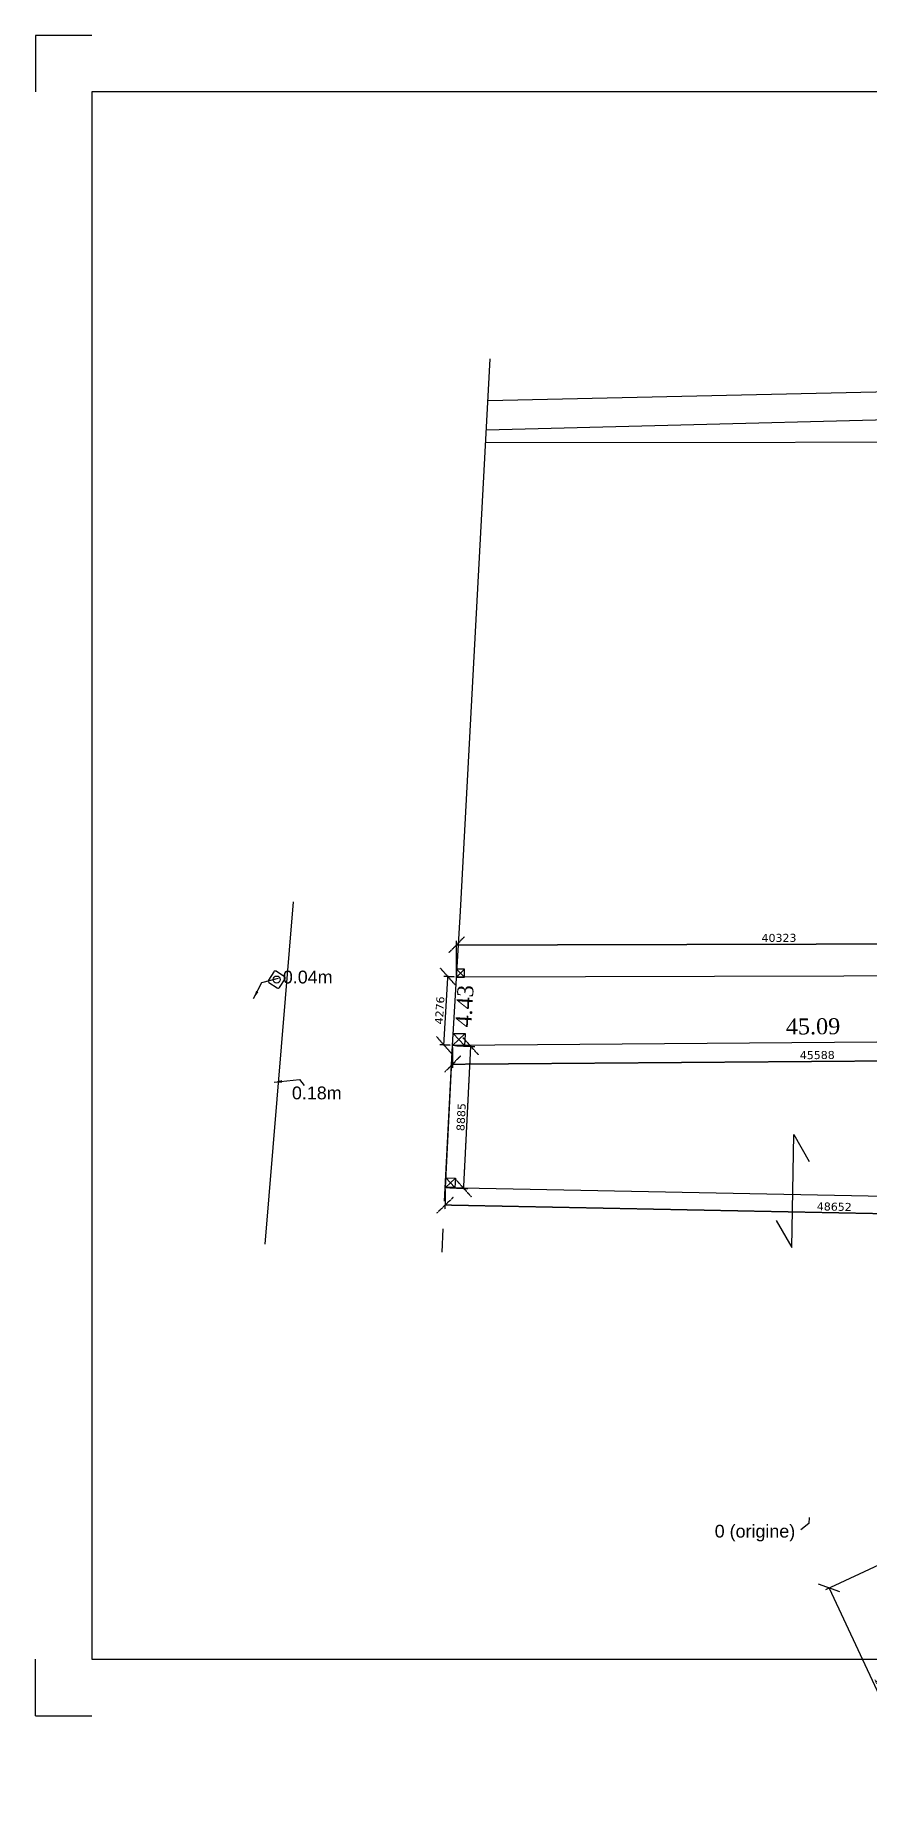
# Model space of a CAD drawing. Header units: millimetres. Extents: x -19637 to 128858, y 10959 to 139191.
# Drawn here: x -19637 to 32498, y 28509 to 139191 of the extents above; entities that cross this region are included whole.
import ezdxf
from ezdxf.enums import TextEntityAlignment as Align

# ---------------------------------------------------------------- set-up
doc = ezdxf.new("R2010")
doc.units = ezdxf.units.MM
doc.linetypes.add('CACHE', pattern=[0.375, 0.25, -0.125])
doc.layers.get('Defpoints').update_dxf_attribs({"true_color": 0xffffff})
for name, color, linetype, lineweight, true_color in [('Cartouche_A3', 178, 'Continuous', 25, 0x000000), ('Terrain ... Altitudes', 178, 'Continuous', 25, 0x000000), ('Terrain ... plan cadastre ... Cote - Coordonnées implantation ... Borne G', 5, 'Continuous', 25, 0x0000ff)]:
    doc.layers.add(name, color=color, linetype=linetype, lineweight=lineweight, true_color=true_color)
for name, color, linetype, true_color in [('Terrain ... Géomètre ... BORNAGE_BORNE', 1, 'Continuous', 0xff0000), ('Terrain ... Géomètre ... BORNAGE_COTATION', 1, 'CACHE', 0xff0000), ('Terrain ... Géomètre ... BORNAGE_LIMITE', 7, 'Continuous', 0xffffff), ('Terrain ... Géomètre ... BORNAGE_LIMITE_NOUVELLE', 1, 'Continuous', 0xff0000), ('Terrain ... Géomètre ... CADASTRE_LIMITE', 252, 'Continuous', 0x848484), ('Terrain ... Géomètre ... LEGENDE', 7, 'Continuous', 0xffffff)]:
    doc.layers.add(name, color=color, linetype=linetype, true_color=true_color)
doc.styles.add('QCADDimTextStyle', font='')
doc.styles.add('textstyle11', font='ltypeshp.shx')
doc.styles.add('textstyle42', font='')
doc.styles.add('textstyle43', font='')
doc.styles.add('textstyle45', font='')
doc.styles.add('textstyle46', font='')
doc.styles.add('textstyle47', font='')
doc.styles.get('QCADDimTextStyle').set_extended_font_data('DejaVu Sans')
doc.styles.get('textstyle42').set_extended_font_data('Dutch801 Rm BT')
doc.styles.get('textstyle43').set_extended_font_data('Dutch801 Rm BT')
doc.styles.get('textstyle45').set_extended_font_data('Liberation Sans')
doc.styles.get('textstyle46').set_extended_font_data('Liberation Sans')
doc.styles.get('textstyle47').set_extended_font_data('Liberation Sans')
doc.linetypes.add('LIMITE2', pattern='A,6.35,-2.54,["BOX",textstyle11,S=2.54,R=0,X=-2.54,Y=0],-2.54,25.4', length=36.83)
doc.dimstyles.new('QCADDimStyle', dxfattribs={"dimtxt": 500, "dimasz": 500, "dimexe": 250, "dimexo": 125, "dimgap": 125, "dimtad": 1, "dimtoh": 1, "dimdec": 4, "dimzin": 0, "dimdsep": 46, "dimtxsty": 'QCADDimTextStyle', "dimcen": 0.09, "dimadec": 0, "dimazin": 0, "dimtfac": 1, "dimtdec": 4, "dimtofl": 0, "dimtmove": 0, "dimatfit": 3, "dimfxl": 1, "dimtolj": 1, "dimtzin": 0, "dimarcsym": 0})

# ---------------------------------------------------------------- blocks, each defined once
blk = doc.blocks.new('*D17')
at = {"layer": 'Defpoints', "color": 0}
for p in [(41199, 47389), (47442, 33975), (36219, 28752)]:
    blk.add_point(p, dxfattribs=at)
at = {"layer": 'Terrain ... plan cadastre ... Cote - Coordonnées implantation ... Borne G', "color": 0, "lineweight": -2}
for p, q in [((41086, 47337), (29749, 42061)), ((30640, 41924), (29311, 42408)), ((29976, 42166), (36219, 28752)), ((47329, 33922), (35992, 28646)), ((35554, 28994), (36883, 28509))]:
    blk.add_line(p, q, dxfattribs=at)
at = {"layer": 'Terrain ... plan cadastre ... Cote - Coordonnées implantation ... Borne G', "color": 0, "insert": (33446, 35621), "char_height": 500, "attachment_point": 5, "rotation": 294.95741, "style": 'QCADDimTextStyle'}
blk.add_mtext('\\A1;14796', dxfattribs=at)
blk = doc.blocks.new('*D55')
at = {"layer": 'Defpoints', "color": 0}
for p in [(5984, 67200), (5962, 66090), (54626, 66237)]:
    blk.add_point(p, dxfattribs=at)
at = {"layer": 'Terrain ... Géomètre ... BORNAGE_COTATION', "color": 0, "lineweight": -2}
for p, q in [((6471, 66580), (5452, 65600)), ((5981, 67075), (5957, 65840)), ((54604, 65127), (5962, 66090)), ((54095, 64637), (55114, 65617)), ((54624, 66112), (54600, 64877))]:
    blk.add_line(p, q, dxfattribs=at)
at = {"layer": 'Terrain ... Géomètre ... BORNAGE_COTATION', "color": 0, "insert": (30291, 65993), "char_height": 500, "attachment_point": 5, "rotation": 358.86557, "style": 'QCADDimTextStyle'}
blk.add_mtext('\\A1;48652', dxfattribs=at)
blk = doc.blocks.new('*D56')
at = {"layer": 'Defpoints', "color": 0}
for p in [(6428, 76073), (7577, 76016), (5984, 67200)]:
    blk.add_point(p, dxfattribs=at)
at = {"layer": 'Terrain ... Géomètre ... BORNAGE_COTATION', "color": 0, "lineweight": -2}
for p, q in [((8051, 75491), (7103, 76540)), ((6553, 76067), (7827, 76003)), ((7132, 67142), (7577, 76016)), ((6658, 67667), (7607, 66618)), ((6108, 67194), (7382, 67130))]:
    blk.add_line(p, q, dxfattribs=at)
at = {"layer": 'Terrain ... Géomètre ... BORNAGE_COTATION', "color": 0, "insert": (6971, 71598), "char_height": 500, "attachment_point": 5, "rotation": 87.13203, "style": 'QCADDimTextStyle'}
blk.add_mtext('\\A1;8885', dxfattribs=at)
blk = doc.blocks.new('*D57')
at = {"layer": 'Defpoints', "color": 0}
for p in [(6144, 80374), (6681, 80342), (6428, 76073)]:
    blk.add_point(p, dxfattribs=at)
at = {"layer": 'Terrain ... Géomètre ... BORNAGE_COTATION', "color": 0, "lineweight": -2}
for p, q in [((6613, 79846), (5674, 80903)), ((5891, 76105), (6144, 80374)), ((6556, 80350), (5894, 80389)), ((5421, 76634), (6360, 75577)), ((6303, 76081), (5641, 76120))]:
    blk.add_line(p, q, dxfattribs=at)
at = {"layer": 'Terrain ... Géomètre ... BORNAGE_COTATION', "color": 0, "insert": (5633, 78262), "char_height": 500, "attachment_point": 5, "rotation": 86.61028, "style": 'QCADDimTextStyle'}
blk.add_mtext('\\A1;4276', dxfattribs=at)
blk = doc.blocks.new('*D58')
at = {"layer": 'Defpoints', "color": 0}
for p in [(46999, 82459), (6681, 80342), (47004, 80447)]:
    blk.add_point(p, dxfattribs=at)
at = {"layer": 'Terrain ... Géomètre ... BORNAGE_COTATION', "color": 0, "lineweight": -2}
for p, q in [((7174, 82856), (6177, 81854)), ((6681, 80467), (6675, 82605)), ((6676, 82355), (46999, 82459)), ((46500, 81958), (47498, 82961)), ((47004, 80572), (46998, 82709))]:
    blk.add_line(p, q, dxfattribs=at)
at = {"layer": 'Terrain ... Géomètre ... BORNAGE_COTATION', "color": 0, "insert": (26836, 82792), "char_height": 500, "attachment_point": 5, "rotation": 0.14819, "style": 'QCADDimTextStyle'}
blk.add_mtext('\\A1;40323', dxfattribs=at)
blk = doc.blocks.new('*D60')
at = {"layer": 'Defpoints', "color": 0}
for p in [(52015, 76425), (6428, 76073), (52024, 75259)]:
    blk.add_point(p, dxfattribs=at)
at = {"layer": 'Terrain ... Géomètre ... BORNAGE_COTATION', "color": 0, "lineweight": -2}
for p, q in [((6933, 75412), (5941, 74404)), ((6429, 75948), (6439, 74658)), ((51528, 74755), (52520, 75763)), ((52016, 76300), (52026, 75009)), ((6437, 74908), (52024, 75259))]:
    blk.add_line(p, q, dxfattribs=at)
at = {"layer": 'Terrain ... Géomètre ... BORNAGE_COTATION', "color": 0, "insert": (29227, 75468), "char_height": 500, "attachment_point": 5, "rotation": 0.44151, "style": 'QCADDimTextStyle'}
blk.add_mtext('\\A1;45588', dxfattribs=at)

msp = doc.modelspace()

# ---------------------------------------------------------------- linework, layer by layer
at = {"layer": 'Cartouche_A3', "lineweight": -3}
for p, q in [((-16101.5, 139191.2), (-19637.1, 139191.2)), ((-19637.1, 139191.2), (-19637.1, 135655.6)), ((125322.2, 135655.6), (-16101.5, 135655.6)), ((-16101.5, 135655.6), (-16101.5, 37719.6)), ((-19637.1, 34184), (-19637.1, 37719.6)), ((-16101.5, 37719.6), (125322.2, 37719.6)), ((-19637.1, 34184), (-16101.5, 34184))]:
    msp.add_line(p, q, dxfattribs=at)
at = {"layer": 'Terrain ... Géomètre ... BORNAGE_BORNE', "flags": 128}
for points in [[(6680.9, 80342.4), (7180.9, 80343.7), (7179.6, 80843.7), (6679.6, 80842.4)], [(6428.1, 76073.4), (6465.6, 76823.7), (7217.3, 76829.5), (7214.5, 76782.7), (7179.3, 76079.2)], [(6613.7, 67787.6), (6583.7, 67188.1), (5983.5, 67199.9), (6013.6, 67799.5), (6613.7, 67787.6)]]:
    msp.add_lwpolyline(points, close=True, dxfattribs=at)
for points in [[(6679.6, 80842.4), (7180.9, 80343.7)], [(6680.9, 80342.4), (7179.6, 80843.7)], [(7216.9, 76829.5), (6428.1, 76073.4)], [(6465.6, 76823.7), (7179.3, 76079.2)], [(5983.5, 67199.9), (6420.5, 75923.3)], [(5983.5, 67199.9), (6613.7, 67787.6)], [(6013.6, 67799.5), (6583.7, 67188.1)]]:
    msp.add_lwpolyline(points, dxfattribs=at)
at = {"layer": 'Terrain ... Géomètre ... BORNAGE_LIMITE', "flags": 128}
for points in [[(6925.6, 84473.1), (8776.8, 118973)], [(8496.2, 113743.1), (47216.1, 113798.8)], [(-5271.4, 63649), (-3506.7, 85058)], [(5940.2, 66335.5), (6428.1, 76073.4), (6925.6, 84473.1)], [(27640.6, 63454.8), (27757.9, 70498.3)], [(27757.9, 70498.3), (28729.5, 68819.6)], [(5780.7, 63151.8), (5854.1, 64616.5)], [(26669, 65133.5), (27640.6, 63454.8)]]:
    msp.add_lwpolyline(points, dxfattribs=at)
at = {"layer": 'Terrain ... Géomètre ... BORNAGE_LIMITE', "linetype": 'LIMITE2', "ltscale": 0.02, "flags": 128}
msp.add_lwpolyline([(5983.5, 67199.9), (54626.4, 66236.7), (55275.3, 70600)], dxfattribs=at)
at = {"layer": 'Terrain ... Géomètre ... BORNAGE_LIMITE_NOUVELLE', "flags": 128}
for points in [[(47004, 80446.7), (6680.9, 80342.4)], [(51514.9, 76420.8), (6428.1, 76073.4)]]:
    msp.add_lwpolyline(points, dxfattribs=at)
at = {"layer": 'Terrain ... Géomètre ... CADASTRE_LIMITE', "flags": 128}
for points in [[(81086, 120085.5), (65765.9, 118104.2), (42213.5, 117099.3), (8636.6, 116360.5)], [(8538.9, 114538.9), (45837.3, 115509.9)]]:
    msp.add_lwpolyline(points, dxfattribs=at)
at = {"layer": 'Terrain ... Géomètre ... LEGENDE', "color": 1, "true_color": 0xff0000}
msp.add_lwpolyline([(-4380.7, 79697.4), (-4035.7, 80226.4, 0.414214), (-4064.9, 80364.9), (-4593.9, 80709.8, 0.414214), (-4732.4, 80680.7), (-5077.4, 80151.7, 0.414214), (-5048.2, 80013.2), (-4519.2, 79668.2, 0.414214)], format="xyb", close=True, dxfattribs=at)
msp.add_circle((-4556.5, 80189, 89936), 221.6, dxfattribs=at)

# ---------------------------------------------------------------- texts
at = {"layer": 'Terrain ... Altitudes', "char_height": 800, "attachment_point": 6}
for s, insert, style in [('0.04m', (-1065.5, 80343.1), 'textstyle47'), ('0.18m', (-500, 73100), 'textstyle46'), ('0 (origine)', (27849.5, 45599.1), 'textstyle45')]:
    msp.add_mtext(s, dxfattribs=dict(at, insert=insert, style=style))
at = {"layer": 'Terrain ... Géomètre ... BORNAGE_COTATION'}
for s, rotation, style, p in [('4.43', 86.627984, 'textstyle42', (7676.2, 78499.1)), ('45.09', 0.441505, 'textstyle43', (28967.5, 76767.2))]:
    msp.add_text(s, height=1000, rotation=rotation, dxfattribs=dict(at, style=style)).set_placement(p, align=Align.CENTER)

# ---------------------------------------------------------------- dimensions: what is measured, and where the dimension line sits
for p1, p2, distance, picture, middle in [((6680.9, 80342.4), (47004, 80446.7), 2012.7, '*D58', (26836.3, 82791.5)), ((6428.1, 76073.4), (6680.9, 80342.4), 538.3, '*D57', (5633.4, 78262.4)), ((6428.1, 76073.4), (52014.9, 76424.7), -1165.5, '*D60', (29227.5, 75467.9)), ((5983.5, 67199.9), (6428.1, 76073.4), -1150.3, '*D56', (6970.8, 71598.3)), ((54626.4, 66236.7), (5983.5, 67199.9), 1109.8, '*D55', (30290.6, 65993.1))]:
    dim = msp.add_aligned_dim(p1=p1, p2=p2, distance=distance, dimstyle='QCADDimStyle', override={"dimtxt": 500, "dimasz": 500, "dimexe": 250, "dimexo": 125, "dimgap": 125, "dimdec": 0, "dimzin": 8, "dimtsz": 500, "dimclrd": 0, "dimclre": 0, "dimclrt": 0, "dimazin": 2, "dimtmove": 2}, dxfattribs=at)
    dim.commit()
    dim.dimension.update_dxf_attribs({"geometry": picture, "text_midpoint": middle})
at = {"layer": 'Terrain ... plan cadastre ... Cote - Coordonnées implantation ... Borne G'}
dim = msp.add_aligned_dim(p1=(41198.9, 47389.4), p2=(47442, 33975), distance=-12379.2, dimstyle='QCADDimStyle', override={"dimtxt": 500, "dimasz": 500, "dimexe": 250, "dimexo": 125, "dimgap": 125, "dimdec": 0, "dimzin": 8, "dimtsz": 500, "dimclrd": 0, "dimclre": 0, "dimclrt": 0, "dimazin": 2, "dimtmove": 2}, dxfattribs=at)
dim.commit()
dim.dimension.update_dxf_attribs({"geometry": '*D17', "text_midpoint": (33445.7, 35621.1)})

# ---------------------------------------------------------------- leaders
at = {"layer": 'Terrain ... Altitudes'}
for points in [[(-6000, 79000), (-5486.4, 80011.4), (-4447.3, 80271.2)], [(-4721.1, 73769.4), (-3123, 73948.7), (-2831, 73576.1)]]:
    msp.add_leader(points, dimstyle='QCADDimStyle', dxfattribs=at)
at = {"layer": 'Terrain ... Altitudes', "has_arrowhead": 0}
msp.add_leader([(28729.9, 46581.4), (28700, 46200), (28200, 45800)], dimstyle='QCADDimStyle', dxfattribs=at)

doc.saveas('drawing.dxf')
